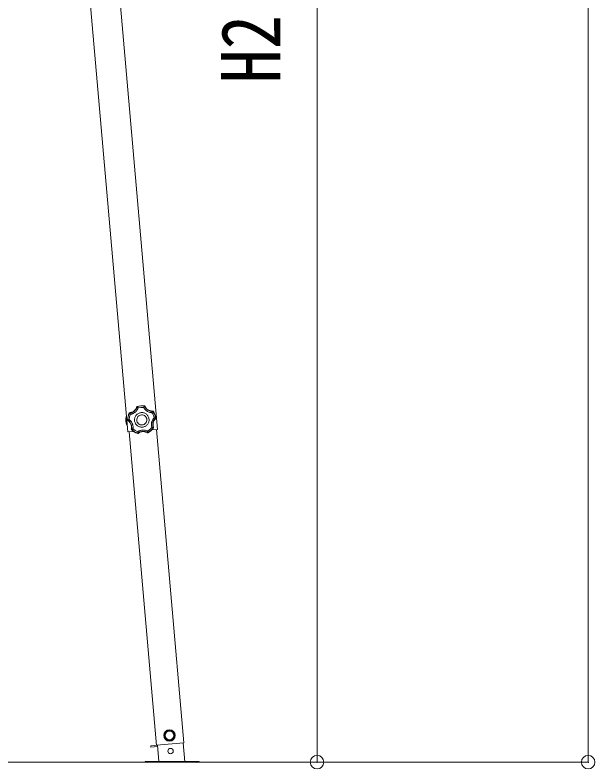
# Model space of a CAD drawing. Units: millimetres at full size; details may follow other scales. Extents: x -5590 to 5652, y -3902 to 3858.
# Drawn here: x -2312 to -1453, y -1201 to -84 of the extents above; entities that cross this region are included whole.
import ezdxf
from ezdxf.enums import TextEntityAlignment as Align

# ---------------------------------------------------------------- set-up
doc = ezdxf.new("R2010")
doc.units = ezdxf.units.MM
doc.header["$LTSCALE"] = 20
doc.header["$PDMODE"] = 32
doc.header["$PDSIZE"] = 20
for name, color, linetype, lineweight in [('0-0_0', 7, 'Continuous', 9), ('0-A_寸法', 6, 'Continuous', 9), ('1-7', 4, 'Continuous', 9)]:
    doc.layers.add(name, color=color, linetype=linetype, lineweight=lineweight)
doc.styles.add('ＭＳ ゴシック', font='')
doc.styles.get('ＭＳ ゴシック').set_extended_font_data('MS Gothic')

msp = doc.modelspace()

# ---------------------------------------------------------------- linework, layer by layer
at = {"layer": '0-0_0'}
msp.add_line((-4129.94, -1191.39), (-2142.11, -1191.39), dxfattribs=at)
at = {"layer": '0-A_寸法'}
for p, q in [((-1463.07, -1191.39), (-1463.07, 1121.25)), ((-1864.87, -1191.39), (-1864.87, 920.91)), ((-1864.87, -1191.39), (-2166.29, -1191.39)), ((-1463.07, -1191.39), (-2142.11, -1191.39))]:
    msp.add_line(p, q, dxfattribs=at)
for p in [(-1864.87, -1191.39), (-1463.07, -1191.39)]:
    msp.add_point(p, dxfattribs=at)
at = {"layer": '1-7'}
for p, q in [((-2101.3, -697.91), (-2240.75, 896)), ((-2145.13, -701.75), (-2284.58, 892.16)), ((-2131.57, -664.08), (-2131.88, -664.41)), ((-2131.57, -664.08), (-2131.88, -664.41)), ((-2131.65, -664.72), (-2131.88, -664.41)), ((-2131.33, -664.39), (-2131.65, -664.72)), ((-2131.34, -664.39), (-2131.65, -664.72)), ((-2131.57, -664.08), (-2131.34, -664.39)), ((-2120.67, -663.64), (-2120.48, -663.3)), ((-2120.31, -663.93), (-2120.67, -663.64)), ((-2120.31, -663.93), (-2120.67, -663.64)), ((-2120.13, -663.59), (-2120.48, -663.3)), ((-2120.13, -663.59), (-2120.48, -663.3)), ((-2120.13, -663.59), (-2120.31, -663.93)), ((-2147.82, -679), (-2147.11, -678.95)), ((-2147.82, -679), (-2147.37, -685.48)), ((-2147.11, -678.95), (-2146.21, -691.92)), ((-2142.54, -673.35), (-2142.92, -673.6)), ((-2142.54, -673.35), (-2142.92, -673.6)), ((-2142.65, -673.88), (-2142.92, -673.6)), ((-2142.27, -673.63), (-2142.65, -673.88)), ((-2142.27, -673.63), (-2142.65, -673.88)), ((-2142.54, -673.35), (-2142.27, -673.63)), ((-2108.55, -671.27), (-2108.33, -670.96)), ((-2108.14, -671.47), (-2108.55, -671.27)), ((-2108.14, -671.47), (-2108.55, -671.27)), ((-2107.92, -671.15), (-2108.33, -670.96)), ((-2107.92, -671.15), (-2108.33, -670.96)), ((-2107.92, -671.15), (-2108.14, -671.47)), ((-2104.3, -681.81), (-2104.14, -681.38)), ((-2104.29, -681.81), (-2104.14, -681.38)), ((-2104.14, -681.38), (-2103.75, -681.46)), ((-2103.91, -681.88), (-2103.75, -681.46)), ((-2103.91, -681.88), (-2103.75, -681.46)), ((-2146.92, -691.97), (-2147.37, -685.48)), ((-2146.92, -691.97), (-2146.21, -691.92)), ((-2145.61, -684.38), (-2145.24, -684.26)), ((-2145.61, -684.38), (-2145.39, -684.78)), ((-2145.61, -684.38), (-2145.39, -684.78)), ((-2145.02, -684.66), (-2145.39, -684.78)), ((-2145.24, -684.26), (-2145.02, -684.66)), ((-2145.24, -684.26), (-2145.02, -684.66)), ((-2103.91, -681.88), (-2104.29, -681.81)), ((-2136.77, -701.02), (-2145.13, -701.75)), ((-2102.92, -1166.44), (-2143.59, -701.6)), ((-2140.18, -697.68), (-2139.83, -697.51)), ((-2140.18, -697.68), (-2140.06, -698.12)), ((-2140.18, -697.68), (-2140.06, -698.12)), ((-2139.7, -697.96), (-2140.06, -698.12)), ((-2139.83, -697.51), (-2139.7, -697.96)), ((-2139.83, -697.51), (-2139.7, -697.96)), ((-2130.64, -703.62), (-2130.19, -703.54)), ((-2130.64, -703.62), (-2130.19, -703.54)), ((-2130.63, -704.01), (-2130.64, -703.62)), ((-2130.63, -704.01), (-2130.18, -703.93)), ((-2130.63, -704.01), (-2130.18, -703.93)), ((-2130.19, -703.54), (-2130.18, -703.93)), ((-2116.36, -702.57), (-2115.9, -702.59)), ((-2116.31, -702.96), (-2116.36, -702.57)), ((-2116.36, -702.57), (-2115.9, -702.59)), ((-2116.31, -702.96), (-2115.85, -702.98)), ((-2116.31, -702.96), (-2115.85, -702.98)), ((-2115.9, -702.59), (-2115.85, -702.98)), ((-2101.3, -697.91), (-2109.67, -698.64)), ((-2107.71, -695.72), (-2107.65, -695.26)), ((-2107.71, -695.72), (-2107.65, -695.26)), ((-2107.34, -695.83), (-2107.71, -695.72)), ((-2107.65, -695.26), (-2107.28, -695.38)), ((-2107.34, -695.83), (-2107.28, -695.38)), ((-2107.34, -695.83), (-2107.28, -695.38)), ((-2062.1, -1162.54), (-2102.74, -698.03)), ((-2111.38, -1167.15), (-2101.51, -1166.29)), ((-2101.52, -1166.29), (-2111.38, -1167.15)), ((-2111.38, -1167.15), (-2111.2, -1169.14)), ((-2101.34, -1168.28), (-2111.2, -1169.14)), ((-2062.1, -1162.54), (-2102.95, -1166.11)), ((-2102.94, -1166.11), (-2062.1, -1162.54)), ((-2101.54, -1165.99), (-2099.43, -1190.16)), ((-2061.02, -1190.83), (-2063.49, -1162.66)), ((-2119.69, -1191.15), (-2119.69, -1190.15)), ((-2119.69, -1191.15), (-2039.69, -1191.15))]:
    msp.add_line(p, q, dxfattribs=at)
for points in [[(-2131.88, -664.41), (-2132.09, -665.05), (-2132.33, -665.67), (-2132.56, -666.21), (-2132.71, -666.51), (-2132.86, -666.81), (-2133.03, -667.11), (-2133.2, -667.4), (-2133.38, -667.68), (-2134, -668.57), (-2134.87, -669.58), (-2135.85, -670.49), (-2136.92, -671.3), (-2138.07, -671.98), (-2139.05, -672.44), (-2139.36, -672.57), (-2139.68, -672.69), (-2139.99, -672.8), (-2140.32, -672.9), (-2140.64, -672.99), (-2141.21, -673.13), (-2141.87, -673.26), (-2142.54, -673.35)], [(-2142.27, -673.63), (-2141.61, -673.54), (-2140.96, -673.41), (-2140.39, -673.27), (-2140.07, -673.18), (-2139.75, -673.08), (-2139.44, -672.97), (-2139.13, -672.85), (-2138.82, -672.73), (-2138.32, -672.51), (-2137.74, -672.21), (-2137.17, -671.89), (-2136.86, -671.69), (-2136.58, -671.51), (-2136.31, -671.32), (-2136.05, -671.12), (-2135.79, -670.92), (-2135.28, -670.49), (-2134.35, -669.56), (-2133.53, -668.53), (-2132.99, -667.73), (-2132.66, -667.16), (-2132.36, -666.57), (-2132.09, -665.97), (-2131.86, -665.35), (-2131.65, -664.72)], [(-2131.65, -664.72), (-2131.62, -664.75), (-2131.54, -664.8), (-2131.43, -664.89), (-2131.28, -665), (-2131.11, -665.14), (-2130.91, -665.29), (-2130.69, -665.47), (-2130.46, -665.65), (-2130.22, -665.85), (-2129.98, -666.05), (-2130.23, -666.71), (-2130.51, -667.34), (-2130.79, -667.9), (-2130.95, -668.2), (-2131.12, -668.5), (-2131.3, -668.8), (-2131.49, -669.1), (-2131.68, -669.39), (-2132.3, -670.23), (-2133.21, -671.26), (-2134.21, -672.21), (-2134.57, -672.51), (-2134.85, -672.72), (-2135.13, -672.93), (-2135.41, -673.13), (-2135.7, -673.33), (-2136.08, -673.57), (-2136.68, -673.92), (-2137.29, -674.23), (-2137.92, -674.52), (-2138.56, -674.78), (-2139.21, -675.01), (-2139.88, -675.21), (-2140.56, -675.37), (-2141.25, -675.51)], [(-2120.48, -663.3), (-2123.28, -662.93), (-2126.08, -662.94), (-2128.85, -663.32), (-2131.57, -664.07)], [(-2120.48, -663.3), (-2123.27, -662.93), (-2126.08, -662.94), (-2128.85, -663.32), (-2131.57, -664.08)], [(-2120.67, -663.64), (-2123.36, -663.3), (-2126.05, -663.31), (-2128.72, -663.68), (-2131.33, -664.39)], [(-2131.33, -664.39), (-2131.31, -664.42), (-2131.24, -664.49), (-2131.15, -664.6), (-2131.03, -664.75), (-2130.89, -664.92), (-2130.73, -665.11), (-2130.55, -665.33), (-2130.37, -665.56), (-2130.18, -665.8), (-2129.98, -666.05)], [(-2121.78, -665.48), (-2125.91, -665.31), (-2129.98, -666.05)], [(-2120.67, -663.64), (-2120.69, -663.68), (-2120.75, -663.76), (-2120.82, -663.88), (-2120.92, -664.04), (-2121.04, -664.23), (-2121.17, -664.44), (-2121.31, -664.68), (-2121.47, -664.94), (-2121.62, -665.21), (-2121.78, -665.48)], [(-2120.31, -663.93), (-2120.34, -663.96), (-2120.41, -664.02), (-2120.51, -664.13), (-2120.64, -664.26), (-2120.79, -664.42), (-2120.97, -664.6), (-2121.16, -664.8), (-2121.36, -665.02), (-2121.57, -665.25), (-2121.78, -665.48)], [(-2108.55, -671.27), (-2108.57, -671.31), (-2108.6, -671.4), (-2108.65, -671.54), (-2108.71, -671.71), (-2108.78, -671.92), (-2108.87, -672.16), (-2108.97, -672.42), (-2109.08, -672.69), (-2109.19, -672.98), (-2109.31, -673.27), (-2110.01, -673.24), (-2110.71, -673.17), (-2111.41, -673.06), (-2112.1, -672.92), (-2112.78, -672.75), (-2113.78, -672.44), (-2115.06, -671.91), (-2116.3, -671.26), (-2116.82, -670.93), (-2117.11, -670.74), (-2117.4, -670.53), (-2117.68, -670.33), (-2117.96, -670.11), (-2118.29, -669.83), (-2118.82, -669.37), (-2119.31, -668.88), (-2119.79, -668.37), (-2120.24, -667.84), (-2120.67, -667.28), (-2121.07, -666.7), (-2121.44, -666.1), (-2121.78, -665.48)], [(-2120.31, -663.93), (-2120.02, -664.52), (-2119.7, -665.1), (-2119.35, -665.67), (-2118.96, -666.21), (-2118.56, -666.73), (-2118.12, -667.23), (-2117.66, -667.7), (-2117.18, -668.15), (-2116.85, -668.43), (-2116.59, -668.64), (-2116.33, -668.84), (-2116.06, -669.03), (-2115.78, -669.22), (-2115.41, -669.45), (-2114.25, -670.08), (-2113.04, -670.57), (-2112.09, -670.86), (-2111.77, -670.94), (-2111.44, -671.01), (-2111.12, -671.08), (-2110.79, -671.13), (-2110.46, -671.18), (-2109.88, -671.24), (-2109.22, -671.27), (-2108.55, -671.27)], [(-2108.33, -670.96), (-2109, -670.96), (-2109.67, -670.92), (-2110.26, -670.87), (-2110.59, -670.82), (-2110.92, -670.76), (-2111.25, -670.7), (-2111.58, -670.63), (-2111.9, -670.55), (-2112.94, -670.22), (-2114.17, -669.71), (-2115.34, -669.06), (-2116.44, -668.29), (-2117.44, -667.41), (-2118.19, -666.62), (-2118.4, -666.37), (-2118.61, -666.1), (-2118.81, -665.83), (-2119.01, -665.56), (-2119.2, -665.28), (-2119.51, -664.78), (-2119.83, -664.19), (-2120.13, -663.59)], [(-2142.92, -673.6), (-2144.13, -676.14), (-2144.99, -678.81), (-2145.49, -681.57), (-2145.61, -684.38)], [(-2142.92, -673.6), (-2144.13, -676.14), (-2144.99, -678.81), (-2145.48, -681.57), (-2145.61, -684.38)], [(-2142.65, -673.88), (-2143.81, -676.33), (-2144.63, -678.9), (-2145.11, -681.55), (-2145.24, -684.26)], [(-2142.65, -673.88), (-2142.64, -673.9), (-2142.63, -673.91), (-2142.61, -673.94), (-2142.58, -673.98), (-2142.54, -674.02), (-2142.5, -674.07), (-2142.45, -674.13), (-2142.39, -674.2), (-2142.33, -674.27), (-2142.27, -674.35), (-2142.19, -674.44), (-2142.03, -674.62), (-2141.87, -674.81), (-2141.73, -674.97), (-2141.63, -675.08), (-2141.54, -675.18), (-2141.44, -675.29), (-2141.34, -675.4), (-2141.25, -675.51), (-2142.69, -679.38), (-2143.23, -683.48)], [(-2142.27, -673.63), (-2142.26, -673.64), (-2142.25, -673.66), (-2142.24, -673.7), (-2142.22, -673.74), (-2142.19, -673.79), (-2142.16, -673.85), (-2142.13, -673.91), (-2142.09, -673.99), (-2142.04, -674.07), (-2142, -674.16), (-2141.94, -674.27), (-2141.83, -674.48), (-2141.7, -674.7), (-2141.6, -674.89), (-2141.53, -675.01), (-2141.46, -675.13), (-2141.39, -675.25), (-2141.32, -675.38), (-2141.25, -675.51)], [(-2113.84, -683.14), (-2113.98, -682.04), (-2114.21, -680.98), (-2114.55, -679.97), (-2114.98, -679), (-2115.5, -678.09), (-2116.1, -677.24), (-2116.78, -676.46), (-2117.53, -675.74), (-2118.34, -675.1), (-2119.22, -674.54), (-2120.14, -674.06), (-2121.11, -673.67), (-2122.13, -673.38), (-2123.18, -673.19), (-2124.26, -673.1), (-2125.37, -673.12), (-2126.46, -673.25), (-2127.52, -673.49), (-2128.53, -673.83), (-2129.5, -674.26), (-2130.41, -674.78), (-2131.26, -675.38), (-2132.04, -676.06), (-2132.76, -676.81), (-2133.4, -677.62), (-2133.96, -678.49), (-2134.44, -679.42), (-2134.83, -680.39), (-2135.12, -681.41), (-2135.32, -682.46), (-2135.4, -683.54), (-2135.38, -684.64), (-2135.25, -685.74), (-2135.01, -686.8), (-2134.67, -687.81), (-2134.24, -688.78), (-2133.72, -689.69), (-2133.12, -690.54), (-2132.44, -691.32)], [(-2107.65, -695.26), (-2107.69, -695.26), (-2107.79, -695.26), (-2107.93, -695.26), (-2108.11, -695.25), (-2108.34, -695.25), (-2108.59, -695.24), (-2108.86, -695.22), (-2109.16, -695.21), (-2109.47, -695.19), (-2109.79, -695.17), (-2109.97, -694.48), (-2110.12, -693.8), (-2110.23, -693.1), (-2110.31, -692.4), (-2110.36, -691.7), (-2110.37, -690.65), (-2110.27, -689.27), (-2110.03, -687.9), (-2109.88, -687.3), (-2109.78, -686.96), (-2109.68, -686.62), (-2109.57, -686.29), (-2109.45, -685.96), (-2109.29, -685.56), (-2109.01, -684.92), (-2108.7, -684.29), (-2108.36, -683.68), (-2107.99, -683.09), (-2107.59, -682.51), (-2107.16, -681.95), (-2106.71, -681.41), (-2106.23, -680.9)], [(-2108.14, -671.47), (-2108.16, -671.51), (-2108.21, -671.59), (-2108.29, -671.71), (-2108.39, -671.87), (-2108.51, -672.06), (-2108.64, -672.27), (-2108.79, -672.5), (-2108.96, -672.75), (-2109.13, -673.01), (-2109.31, -673.27)], [(-2106.23, -680.9), (-2107.34, -676.91), (-2109.31, -673.27)], [(-2104.14, -681.38), (-2104.64, -678.72), (-2105.49, -676.16), (-2106.66, -673.73), (-2108.14, -671.47)], [(-2103.75, -681.45), (-2104.27, -678.69), (-2105.14, -676.02), (-2106.36, -673.5), (-2107.92, -671.15)], [(-2103.75, -681.46), (-2104.27, -678.69), (-2105.14, -676.02), (-2106.36, -673.5), (-2107.92, -671.15)], [(-2104.14, -681.38), (-2104.18, -681.37), (-2104.27, -681.35), (-2104.41, -681.31), (-2104.59, -681.27), (-2104.81, -681.21), (-2105.05, -681.15), (-2105.32, -681.09), (-2105.61, -681.03), (-2105.92, -680.96), (-2106.23, -680.9)], [(-2104.3, -681.81), (-2104.33, -681.79), (-2104.42, -681.75), (-2104.55, -681.69), (-2104.71, -681.6), (-2104.91, -681.51), (-2105.14, -681.4), (-2105.39, -681.28), (-2105.66, -681.15), (-2105.94, -681.03), (-2106.23, -680.9)], [(-2145.39, -684.78), (-2144.84, -685.18), (-2144.32, -685.6), (-2143.88, -685.99), (-2143.64, -686.22), (-2143.41, -686.46), (-2143.18, -686.71), (-2142.95, -686.96), (-2142.74, -687.22), (-2142.09, -688.09), (-2141.4, -689.23), (-2140.83, -690.44), (-2140.4, -691.71), (-2140.1, -693.01), (-2139.96, -694.08), (-2139.94, -694.42), (-2139.92, -694.75), (-2139.92, -695.09), (-2139.92, -695.43), (-2139.93, -695.76), (-2139.98, -696.35), (-2140.06, -697.02), (-2140.18, -697.68)], [(-2145.24, -684.26), (-2145.2, -684.24), (-2145.11, -684.2), (-2144.98, -684.15), (-2144.8, -684.08), (-2144.6, -684), (-2144.36, -683.9), (-2144.1, -683.8), (-2143.82, -683.7), (-2143.53, -683.59), (-2143.23, -683.48)], [(-2145.02, -684.66), (-2144.99, -684.64), (-2144.91, -684.58), (-2144.79, -684.5), (-2144.64, -684.4), (-2144.46, -684.27), (-2144.25, -684.13), (-2144.01, -683.98), (-2143.77, -683.82), (-2143.5, -683.65), (-2143.23, -683.48), (-2142.69, -683.92), (-2142.17, -684.39), (-2141.73, -684.82), (-2141.49, -685.07), (-2141.26, -685.33), (-2141.03, -685.59), (-2140.81, -685.86), (-2140.59, -686.13), (-2139.98, -686.98), (-2139.28, -688.16), (-2138.69, -689.41), (-2138.52, -689.84), (-2138.4, -690.17), (-2138.28, -690.5), (-2138.18, -690.83), (-2138.09, -691.17), (-2137.97, -691.61), (-2137.83, -692.29), (-2137.71, -692.96), (-2137.63, -693.65), (-2137.59, -694.34), (-2137.57, -695.03), (-2137.59, -695.73), (-2137.64, -696.43), (-2137.73, -697.12)], [(-2139.83, -697.51), (-2139.71, -696.86), (-2139.63, -696.2), (-2139.59, -695.61), (-2139.58, -695.28), (-2139.57, -694.95), (-2139.58, -694.61), (-2139.59, -694.28), (-2139.62, -693.96), (-2139.67, -693.41), (-2139.77, -692.77), (-2139.91, -692.12), (-2140, -691.77), (-2140.09, -691.45), (-2140.18, -691.14), (-2140.29, -690.82), (-2140.41, -690.51), (-2140.66, -689.9), (-2141.26, -688.72), (-2141.98, -687.62), (-2142.57, -686.87), (-2143.01, -686.38), (-2143.48, -685.91), (-2143.97, -685.47), (-2144.48, -685.05), (-2145.02, -684.66)], [(-2132.44, -691.32), (-2131.7, -692.04), (-2130.88, -692.68), (-2130.01, -693.24), (-2129.08, -693.72), (-2128.11, -694.11), (-2127.1, -694.4), (-2126.05, -694.59), (-2124.97, -694.68), (-2123.86, -694.66), (-2122.76, -694.53), (-2121.7, -694.29), (-2120.69, -693.95), (-2119.73, -693.52), (-2118.82, -693), (-2117.97, -692.4), (-2117.18, -691.72), (-2116.46, -690.97), (-2115.82, -690.16), (-2115.26, -689.29), (-2114.78, -688.36), (-2114.4, -687.39), (-2114.1, -686.37), (-2113.91, -685.32), (-2113.82, -684.24), (-2113.84, -683.14)], [(-2104.29, -681.81), (-2104.77, -682.27), (-2105.23, -682.76), (-2105.65, -683.27), (-2106.05, -683.8), (-2106.42, -684.35), (-2106.76, -684.92), (-2107.07, -685.5), (-2107.34, -686.09), (-2107.51, -686.5), (-2107.63, -686.81), (-2107.74, -687.12), (-2107.84, -687.44), (-2107.93, -687.76), (-2108.04, -688.18), (-2108.27, -689.48), (-2108.37, -690.78), (-2108.35, -691.77), (-2108.33, -692.1), (-2108.3, -692.44), (-2108.26, -692.77), (-2108.21, -693.09), (-2108.15, -693.42), (-2108.03, -693.99), (-2107.85, -694.63), (-2107.65, -695.26)], [(-2107.28, -695.38), (-2107.49, -694.74), (-2107.66, -694.09), (-2107.79, -693.52), (-2107.85, -693.19), (-2107.9, -692.86), (-2107.94, -692.52), (-2107.97, -692.19), (-2107.99, -691.85), (-2108.01, -690.77), (-2107.9, -689.44), (-2107.64, -688.13), (-2107.25, -686.84), (-2106.73, -685.62), (-2106.2, -684.67), (-2106.03, -684.38), (-2105.84, -684.1), (-2105.65, -683.83), (-2105.45, -683.56), (-2105.24, -683.29), (-2104.86, -682.84), (-2104.4, -682.35), (-2103.91, -681.88)], [(-2140.06, -698.12), (-2138.01, -700.06), (-2135.74, -701.7), (-2133.27, -703.02), (-2130.63, -704.01)], [(-2140.06, -698.12), (-2138.01, -700.06), (-2135.74, -701.7), (-2133.27, -703.02), (-2130.63, -704.01)], [(-2139.83, -697.51), (-2139.79, -697.51), (-2139.69, -697.49), (-2139.55, -697.47), (-2139.37, -697.44), (-2139.15, -697.4), (-2138.9, -697.36), (-2138.63, -697.31), (-2138.34, -697.25), (-2138.04, -697.19), (-2137.73, -697.12)], [(-2139.7, -697.96), (-2139.66, -697.94), (-2139.57, -697.9), (-2139.44, -697.85), (-2139.27, -697.78), (-2139.06, -697.7), (-2138.83, -697.6), (-2138.57, -697.49), (-2138.3, -697.37), (-2138.02, -697.25), (-2137.73, -697.12)], [(-2139.7, -697.96), (-2137.73, -699.81), (-2135.54, -701.39), (-2133.17, -702.66), (-2130.64, -703.62)], [(-2137.73, -697.12), (-2134.48, -699.69), (-2130.75, -701.48)], [(-2130.19, -703.54), (-2130.2, -703.5), (-2130.23, -703.41), (-2130.27, -703.27), (-2130.32, -703.09), (-2130.38, -702.88), (-2130.45, -702.64), (-2130.52, -702.37), (-2130.6, -702.08), (-2130.68, -701.78), (-2130.75, -701.48), (-2130.16, -701.09), (-2129.55, -700.74), (-2128.93, -700.41), (-2128.29, -700.12), (-2127.64, -699.86), (-2126.64, -699.53), (-2125.29, -699.2), (-2123.92, -699), (-2123.3, -698.96), (-2122.95, -698.94), (-2122.6, -698.94), (-2122.25, -698.94), (-2121.9, -698.95), (-2121.46, -698.98), (-2120.77, -699.04), (-2120.08, -699.15), (-2119.39, -699.28), (-2118.71, -699.45), (-2118.04, -699.65), (-2117.38, -699.89), (-2116.72, -700.15), (-2116.08, -700.45)], [(-2130.64, -703.62), (-2130.64, -703.58), (-2130.65, -703.48), (-2130.66, -703.34), (-2130.67, -703.15), (-2130.69, -702.93), (-2130.7, -702.68), (-2130.72, -702.4), (-2130.73, -702.1), (-2130.74, -701.79), (-2130.75, -701.48)], [(-2116.36, -702.57), (-2116.95, -702.26), (-2117.55, -701.98), (-2118.16, -701.73), (-2118.79, -701.51), (-2119.43, -701.33), (-2120.07, -701.19), (-2120.72, -701.07), (-2121.37, -700.99), (-2121.81, -700.96), (-2122.14, -700.95), (-2122.47, -700.94), (-2122.8, -700.94), (-2123.13, -700.95), (-2123.57, -700.98), (-2124.88, -701.16), (-2126.15, -701.47), (-2127.09, -701.79), (-2127.39, -701.91), (-2127.7, -702.05), (-2128, -702.19), (-2128.29, -702.34), (-2128.59, -702.49), (-2129.09, -702.79), (-2129.65, -703.15), (-2130.19, -703.54)], [(-2130.18, -703.93), (-2129.64, -703.53), (-2129.08, -703.16), (-2128.57, -702.87), (-2128.28, -702.71), (-2127.98, -702.56), (-2127.67, -702.42), (-2127.36, -702.28), (-2127.05, -702.16), (-2126.02, -701.81), (-2124.73, -701.5), (-2123.4, -701.34), (-2122.06, -701.32), (-2120.73, -701.44), (-2119.66, -701.64), (-2119.34, -701.72), (-2119.01, -701.81), (-2118.69, -701.91), (-2118.37, -702.01), (-2118.06, -702.13), (-2117.51, -702.35), (-2116.9, -702.64), (-2116.31, -702.96)], [(-2116.36, -702.57), (-2116.35, -702.53), (-2116.34, -702.43), (-2116.31, -702.29), (-2116.29, -702.11), (-2116.26, -701.89), (-2116.22, -701.64), (-2116.19, -701.37), (-2116.15, -701.07), (-2116.12, -700.77), (-2116.08, -700.45)], [(-2116.08, -700.45), (-2112.64, -698.16), (-2109.79, -695.17)], [(-2115.9, -702.59), (-2115.9, -702.55), (-2115.91, -702.45), (-2115.92, -702.31), (-2115.93, -702.12), (-2115.95, -701.9), (-2115.97, -701.65), (-2115.99, -701.37), (-2116.02, -701.07), (-2116.05, -700.77), (-2116.08, -700.45)], [(-2115.9, -702.59), (-2113.53, -701.29), (-2111.35, -699.69), (-2109.4, -697.83), (-2107.71, -695.72)], [(-2115.85, -702.98), (-2113.38, -701.63), (-2111.11, -699.98), (-2109.09, -698.04), (-2107.34, -695.83)], [(-2115.85, -702.98), (-2113.38, -701.63), (-2111.11, -699.98), (-2109.09, -698.04), (-2107.34, -695.83)], [(-2107.71, -695.72), (-2107.75, -695.71), (-2107.85, -695.69), (-2107.99, -695.65), (-2108.17, -695.61), (-2108.38, -695.55), (-2108.63, -695.49), (-2108.9, -695.42), (-2109.18, -695.34), (-2109.48, -695.25), (-2109.79, -695.17)], [(-2111.38, -1167.15), (-2111.2, -1169.14), (-2101.34, -1168.28)], [(-2119.69, -1190.15), (-2039.69, -1190.15), (-2039.69, -1191.15)]]:
    msp.add_lwpolyline(points, dxfattribs=at)
for points in [[(-2117.13, -683.37), (-2117.39, -681.87), (-2117.92, -680.5), (-2118.7, -679.27), (-2119.69, -678.23), (-2120.86, -677.39), (-2122.18, -676.79), (-2123.62, -676.45), (-2125.14, -676.41), (-2126.63, -676.66), (-2128.01, -677.2), (-2129.23, -677.98), (-2130.28, -678.97), (-2131.11, -680.14), (-2131.71, -681.46), (-2132.05, -682.9), (-2132.1, -684.41), (-2131.84, -685.91), (-2131.31, -687.29), (-2130.53, -688.51), (-2129.54, -689.55), (-2128.36, -690.39), (-2127.04, -690.99), (-2125.61, -691.33), (-2124.09, -691.38), (-2122.59, -691.12), (-2121.22, -690.58), (-2119.99, -689.8), (-2118.95, -688.81), (-2118.11, -687.64), (-2117.51, -686.32), (-2117.17, -684.89)], [(-2084.28, -1144.23), (-2090.43, -1148.53), (-2089.78, -1156.01), (-2082.97, -1159.18), (-2076.83, -1154.87), (-2077.48, -1147.4)]]:
    msp.add_lwpolyline(points, close=True, dxfattribs=at)
for centre, radius in [((-2083.63, -1151.7), 8.5), ((-2083.63, -1151.7), 7.7), ((-2083.63, -1151.7), 6.5), ((-2081.99, -1174.92), 4)]:
    msp.add_circle(centre, radius, dxfattribs=at)
for centre, radius, start, end in [((-2128.5, -684.16), 20, 165.03443, 202.96557), ((-2116.58, -1192.15), 1, 30, 90), ((-2042.79, -1192.15), 1, 90, 150)]:
    msp.add_arc(centre, radius, start, end, dxfattribs=at)

# ---------------------------------------------------------------- texts
at = {"layer": '0-A_寸法', "color": 7, "style": 'ＭＳ ゴシック', "width": 0.85}
msp.add_text('H2', height=87.98, rotation=90, dxfattribs=at).set_placement((-1892.87, -185.24), align=Align.BOTTOM_LEFT)

doc.saveas('drawing.dxf')
